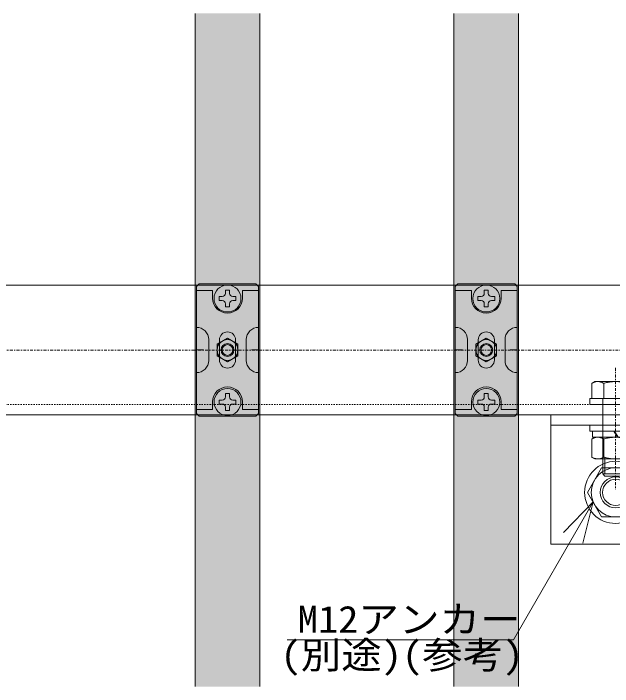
# Model space of a CAD drawing. Units: millimetres, scale not verified. Extents: x -1200 to 1200, y -500 to 500.
# Drawn here: x 357.7 to 404, y 51.9 to 103.9 of the extents above; entities that cross this region are included whole.
import ezdxf
from ezdxf.enums import TextEntityAlignment as Align

# ---------------------------------------------------------------- set-up
doc = ezdxf.new("R2010")
doc.units = ezdxf.units.MM
doc.header["$LTSCALE"] = 1.1
doc.linetypes.add('CHAIN1', pattern=[8, 5, -1, 1, -1])
doc.linetypes.add('DASHED1', pattern=[1.8, 1.2, -0.6])
for name, color, linetype, lineweight in [('0-4_ルーバー', 7, 'Continuous', 9), ('0-7_ストリンガー', 7, 'Continuous', 9), ('0-8_背面金物', 7, 'Continuous', 9), ('0-B_文字', 7, 'Continuous', 9)]:
    doc.layers.add(name, color=color, linetype=linetype, lineweight=lineweight)
doc.layers.add('0-6_ハッチング', color=254, linetype='Continuous')
doc.styles.add('ＭＳ ゴシック', font='')
doc.styles.get('ＭＳ ゴシック').set_extended_font_data('MS Gothic')

# ---------------------------------------------------------------- blocks, each defined once
blk = doc.blocks.new('グループ-59-1')
at = {"layer": '0-7_ストリンガー'}
for p, q in [((-27.24, -22.77), (-54.66, -70.27)), ((27.61, -22.77), (-27.24, -22.77)), ((55.03, -70.27), (27.61, -22.77)), ((-54.66, -70.27), (-27.24, -117.77)), ((27.61, -117.77), (55.03, -70.27)), ((-27.24, -117.77), (27.61, -117.77))]:
    blk.add_line(p, q, dxfattribs=at)
for centre, radius in [((0, -70.27), 60), ((0.18, -70.27), 47.5), ((0.18, -70.27), 30), ((0, -70.27), 25.27)]:
    blk.add_circle(centre, radius, dxfattribs=at)
blk = doc.blocks.new('グループ-60-1')
at = {"layer": '0-7_ストリンガー'}
blk.add_line((125, 59.73), (-125, 59.73), dxfattribs=at)
blk.add_lwpolyline([(125, -170.27), (125, 63.48), (125, 79.73), (101.25, 79.73), (-98.75, 79.73), (-125, 79.73), (-125, 63.48), (-125, -170.27)], close=True, dxfattribs=at)
blk = doc.blocks.new('グループ-61-1')
at = {"layer": '0-7_ストリンガー'}
for p, q in [((-23.09, 38.43), (-23.09, 3.57)), ((23.09, 3.57), (23.09, 38.43))]:
    blk.add_line(p, q, dxfattribs=at)
blk.add_lwpolyline([(-46.19, 38.43), (-40, 42), (40, 42), (46.19, 38.43), (46.19, 3.57), (40, 0), (-40, 0), (-46.19, 3.57)], close=True, dxfattribs=at)
for points in [[(-46.19, 38.43), (-45.2, 39.01), (-44.21, 39.54), (-43.22, 40.03), (-42.23, 40.45), (-41.24, 40.83), (-40.25, 41.15), (-39.26, 41.42), (-38.27, 41.64), (-37.28, 41.81), (-36.29, 41.92), (-35.3, 41.98), (-34.31, 41.99), (-33.32, 41.95), (-32.33, 41.85), (-31.34, 41.7), (-30.35, 41.5), (-29.36, 41.25), (-28.37, 40.94), (-27.38, 40.58), (-26.39, 40.17), (-25.4, 39.71), (-24.41, 39.2), (-23.42, 38.63), (-21.77, 38.82), (-19.79, 39.37), (-17.82, 39.87), (-15.84, 40.32), (-13.86, 40.71), (-11.88, 41.05), (-9.9, 41.34), (-7.92, 41.57), (-5.94, 41.76), (-3.96, 41.89), (-1.98, 41.97), (0, 41.99), (1.98, 41.97), (3.96, 41.89), (5.94, 41.76), (7.92, 41.57)], [(7.92, 41.57), (9.9, 41.34), (11.88, 41.05), (13.86, 40.71), (15.84, 40.32), (17.82, 39.87), (19.79, 39.37), (21.77, 38.82), (23.42, 38.63), (24.41, 39.2), (25.4, 39.71), (26.39, 40.17), (27.38, 40.58), (28.37, 40.94), (29.36, 41.25), (30.35, 41.5), (31.34, 41.7), (32.33, 41.85), (33.32, 41.95), (34.31, 41.99), (35.3, 41.98), (36.29, 41.92), (37.28, 41.81), (38.27, 41.64), (39.26, 41.42), (40.25, 41.15), (41.24, 40.83), (42.23, 40.45), (43.22, 40.03), (44.21, 39.54), (45.2, 39.01), (46.19, 38.43), (46.19, 38.43)], [(-46.19, 3.57), (-45.2, 2.99), (-44.21, 2.46), (-43.22, 1.97), (-42.23, 1.55), (-41.24, 1.17), (-40.25, 0.85), (-39.26, 0.58), (-38.27, 0.36), (-37.28, 0.19), (-36.29, 0.08), (-35.3, 0.02), (-34.31, 0.01), (-33.32, 0.05), (-32.33, 0.15), (-31.34, 0.3), (-30.35, 0.5), (-29.36, 0.75), (-28.37, 1.06), (-27.38, 1.42), (-26.39, 1.83), (-25.4, 2.29), (-24.41, 2.8), (-23.42, 3.37), (-21.77, 3.18), (-19.79, 2.63), (-17.82, 2.13), (-15.84, 1.68), (-13.86, 1.29), (-11.88, 0.95), (-9.9, 0.66), (-7.92, 0.43), (-5.94, 0.24), (-3.96, 0.11), (-1.98, 0.03), (0, 0.01), (1.98, 0.03), (3.96, 0.11), (5.94, 0.24), (7.92, 0.43)], [(7.92, 0.43), (9.9, 0.66), (11.88, 0.95), (13.86, 1.29), (15.84, 1.68), (17.82, 2.13), (19.79, 2.63), (21.77, 3.18), (23.42, 3.37), (24.41, 2.8), (25.4, 2.29), (26.39, 1.83), (27.38, 1.42), (28.37, 1.06), (29.36, 0.75), (30.35, 0.5), (31.34, 0.3), (32.33, 0.15), (33.32, 0.05), (34.31, 0.01), (35.3, 0.02), (36.29, 0.08), (37.28, 0.19), (38.27, 0.36), (39.26, 0.58), (40.25, 0.85), (41.24, 1.17), (42.23, 1.55), (43.22, 1.97), (44.21, 2.46), (45.2, 2.99), (46.19, 3.57), (46.19, 3.57)]]:
    blk.add_lwpolyline(points, dxfattribs=at)
blk = doc.blocks.new('Nut (Metric)')
at = {"layer": '0-7_ストリンガー'}
blk.add_blockref('グループ-61-1', (0, 0), dxfattribs=at)
blk = doc.blocks.new('グループ-62-1')
at = {"layer": '0-7_ストリンガー'}
for p, q in [((-3.45, 0), (3.45, 11.95)), ((4.75, 11.95), (-2.15, 0))]:
    blk.add_line(p, q, dxfattribs=at)
blk.add_lwpolyline([(-44.57, 11.95), (44.57, 11.95), (44.57, 0), (-44.57, 0)], close=True, dxfattribs=at)
blk = doc.blocks.new('Lock Washer (Metric)')
at = {"layer": '0-7_ストリンガー'}
blk.add_blockref('グループ-62-1', (0, 0), dxfattribs=at)
blk = doc.blocks.new('Plain Washer (Metric)')
at = {"layer": '0-7_ストリンガー'}
blk.add_lwpolyline([(-50, 11.5), (50, 11.5), (50, 0), (-50, 0)], close=True, dxfattribs=at)
blk = doc.blocks.new('Plain Washer (Metric)-1')
at = {"layer": '0-7_ストリンガー', "color": 134}
blk.add_lwpolyline([(-50, 11.5), (50, 11.5), (50, 0), (-50, 0)], close=True, dxfattribs=at)
blk = doc.blocks.new('シンボル-24')
at = {"layer": '0-7_ストリンガー', "linetype": 'CHAIN1'}
blk.add_line((0, 170.27), (0, -64.02), dxfattribs=at)
at = {"layer": '0-7_ストリンガー', "color": 134}
for p, q in [((-23.09, 140.2), (-23.09, 111.23)), ((23.09, 111.23), (23.09, 140.2))]:
    blk.add_line(p, q, dxfattribs=at)
at = {"layer": '0-7_ストリンガー'}
for p, q in [((-25, -5.72), (-25, 111.23)), ((25, -5.72), (25, 111.23)), ((-20.94, -34.72), (-20.94, -3.67)), ((20.94, -34.72), (20.94, -3.67)), ((-25, -34.72), (25, -34.72))]:
    blk.add_line(p, q, dxfattribs=at)
at = {"layer": '0-7_ストリンガー', "color": 134}
blk.add_lwpolyline([(-46.19, 111.23), (-46.19, 140.2), (-40, 143.78), (40, 143.78), (46.19, 140.2), (46.19, 111.23)], close=True, dxfattribs=at)
for points in [[(-46.19, 140.2), (-45.2, 140.79), (-44.21, 141.32), (-43.22, 141.8), (-42.23, 142.23), (-41.24, 142.6), (-40.25, 142.93), (-39.26, 143.2), (-38.27, 143.42), (-37.28, 143.58), (-36.29, 143.7), (-35.3, 143.76), (-34.31, 143.76), (-33.32, 143.72), (-32.33, 143.63), (-31.34, 143.48), (-30.35, 143.28), (-29.36, 143.02), (-28.37, 142.72), (-27.38, 142.36), (-26.39, 141.95), (-25.4, 141.49), (-24.41, 140.97), (-23.42, 140.4), (-21.77, 140.6), (-19.79, 141.15), (-17.82, 141.65), (-15.84, 142.09), (-13.86, 142.48), (-11.88, 142.82), (-9.9, 143.11), (-7.92, 143.35), (-5.94, 143.53), (-3.96, 143.66), (-1.98, 143.74), (0, 143.77), (1.98, 143.74), (3.96, 143.66), (5.94, 143.53), (7.92, 143.35)], [(7.92, 143.35), (9.9, 143.11), (11.88, 142.82), (13.86, 142.48), (15.84, 142.09), (17.82, 141.65), (19.79, 141.15), (21.77, 140.6), (23.42, 140.4), (24.41, 140.97), (25.4, 141.49), (26.39, 141.95), (27.38, 142.36), (28.37, 142.72), (29.36, 143.02), (30.35, 143.28), (31.34, 143.48), (32.33, 143.63), (33.32, 143.72), (34.31, 143.76), (35.3, 143.76), (36.29, 143.7), (37.28, 143.58), (38.27, 143.42), (39.26, 143.2), (40.25, 142.93), (41.24, 142.6), (42.23, 142.23), (43.22, 141.8), (44.21, 141.32), (45.2, 140.79), (46.19, 140.2), (46.19, 140.2)]]:
    blk.add_lwpolyline(points, dxfattribs=at)
at = {"layer": '0-7_ストリンガー'}
blk.add_lwpolyline([(-25, -5.72), (-25, -34.72), (-20.94, -38.77), (20.94, -38.77), (25, -34.72), (25, -5.72)], dxfattribs=at)
at = {"layer": '0-7_ストリンガー', "xscale": -1, "rotation": 180}
for name, p in [('Plain Washer (Metric)-1', (0, 111.23)), ('Plain Washer (Metric)', (0, 59.73)), ('Lock Washer (Metric)', (0, 48.23)), ('Nut (Metric)', (0, 36.28))]:
    blk.add_blockref(name, p, dxfattribs=at)
at = {"layer": '0-7_ストリンガー'}
for name in ['グループ-60-1', 'グループ-59-1']:
    blk.add_blockref(name, (0, 0), dxfattribs=at)
blk = doc.blocks.new('シンボル-26')
at = {"layer": '0-7_ストリンガー'}
for p, q in [((2562.5, 125), (-2562.5, 125)), ((2562.5, -125), (-2562.5, -125))]:
    blk.add_line(p, q, dxfattribs=at)
at = {"layer": '0-7_ストリンガー', "linetype": 'CHAIN1'}
blk.add_line((-2562.5, 0), (2667.05, 0), dxfattribs=at)
at = {"layer": '0-7_ストリンガー', "linetype": 'DASHED1'}
blk.add_line((2562.5, -105), (-2562.5, -105), dxfattribs=at)
blk = doc.blocks.new('グループ-755-1')
at = {"layer": '0-8_背面金物'}
for p, q in [((125549.89, 179324.76), (125544.89, 179319.76)), ((125659.89, 179324.76), (125549.89, 179324.76)), ((125664.89, 179319.76), (125659.89, 179324.76)), ((125544.89, 179319.76), (125544.89, 179197.26)), ((125544.89, 179312.26), (125576.14, 179312.26)), ((125576.14, 179297.26), (125576.14, 179312.26)), ((125633.64, 179297.26), (125633.64, 179312.26)), ((125664.89, 179312.26), (125633.64, 179312.26)), ((125664.89, 179197.26), (125664.89, 179319.76)), ((125568.64, 179197.26), (125568.64, 179217.26)), ((125589.27, 179177.89), (125589.27, 179216.64)), ((125620.52, 179177.89), (125620.52, 179216.64)), ((125641.14, 179197.26), (125641.14, 179217.26)), ((125544.89, 179074.76), (125544.89, 179197.26)), ((125558.64, 179197.26), (125544.89, 179197.26)), ((125568.64, 179197.26), (125568.64, 179177.26)), ((125641.14, 179197.26), (125641.14, 179177.26)), ((125664.89, 179197.26), (125651.14, 179197.26)), ((125664.89, 179197.26), (125664.89, 179074.76)), ((125576.14, 179097.26), (125576.14, 179082.26)), ((125633.64, 179097.26), (125633.64, 179082.26)), ((125544.89, 179082.26), (125576.14, 179082.26)), ((125664.89, 179082.26), (125633.64, 179082.26)), ((125549.89, 179069.76), (125544.89, 179074.76)), ((125659.89, 179069.76), (125549.89, 179069.76)), ((125664.89, 179074.76), (125659.89, 179069.76))]:
    blk.add_line(p, q, dxfattribs=at)
for points in [[(125544.89, 179197.26), (125544.89, 179319.76), (125549.89, 179324.76)], [(125544.89, 179197.26), (125544.89, 179074.76), (125549.89, 179069.76)]]:
    blk.add_lwpolyline(points, dxfattribs=at)
for centre, radius, start, end in [((125604.89, 179297.26), 28.75, 180, 270), ((125604.89, 179297.26), 28.75, 270, 0), ((125544.89, 179217.26), 23.75, 0, 90), ((125604.89, 179216.64), 15.62, 0, 180), ((125664.89, 179217.26), 23.75, 90, 180), ((125544.89, 179177.26), 23.75, 270, 0), ((125604.89, 179177.89), 15.62, 180, 0), ((125664.89, 179177.26), 23.75, 180, 270), ((125604.89, 179097.26), 28.75, 90, 180), ((125604.89, 179097.26), 28.75, 0, 90)]:
    blk.add_arc(centre, radius, start, end, dxfattribs=at)
blk = doc.blocks.new('グループ-756-1')
at = {"layer": '0-8_背面金物'}
for p, q in [((125604.89, 179220.36), (125584.89, 179208.81)), ((125624.89, 179208.81), (125604.89, 179220.36)), ((125584.89, 179208.81), (125584.89, 179185.71)), ((125624.89, 179185.71), (125624.89, 179208.81)), ((125584.89, 179185.71), (125604.89, 179174.17)), ((125604.89, 179174.17), (125624.89, 179185.71))]:
    blk.add_line(p, q, dxfattribs=at)
for radius in [20, 12.5, 10.34]:
    blk.add_circle((125604.89, 179197.26), radius, dxfattribs=at)
blk = doc.blocks.new('グループ-757-1')
at = {"layer": '0-8_背面金物'}
blk.add_line((125608.64, 179306.69), (125608.64, 179312.94), dxfattribs=at)
for points in [[(125608.64, 179312.94), (125601.14, 179312.94), (125601.14, 179306.69)], [(125594.89, 179300.44), (125588.64, 179300.44), (125588.64, 179292.94), (125594.89, 179292.94)], [(125614.89, 179292.94), (125621.14, 179292.94), (125621.14, 179300.44), (125614.89, 179300.44)], [(125601.14, 179286.69), (125601.14, 179280.44), (125608.64, 179280.44), (125608.64, 179286.69)]]:
    blk.add_lwpolyline(points, dxfattribs=at)
blk.add_circle((125604.89, 179296.69), 26, dxfattribs=at)
for centre, start, end in [((125594.89, 179306.69), 270, 0), ((125614.89, 179306.69), 180, 270), ((125594.89, 179286.69), 0, 90), ((125614.89, 179286.69), 90, 180)]:
    blk.add_arc(centre, 6.25, start, end, dxfattribs=at)
blk = doc.blocks.new('グループ-758-1')
at = {"layer": '0-8_背面金物'}
blk.add_line((125608.64, 179106.69), (125608.64, 179112.94), dxfattribs=at)
for points in [[(125608.64, 179112.94), (125601.14, 179112.94), (125601.14, 179106.69)], [(125594.89, 179100.44), (125588.64, 179100.44), (125588.64, 179092.94), (125594.89, 179092.94)], [(125614.89, 179092.94), (125621.14, 179092.94), (125621.14, 179100.44), (125614.89, 179100.44)], [(125601.14, 179086.69), (125601.14, 179080.44), (125608.64, 179080.44), (125608.64, 179086.69)]]:
    blk.add_lwpolyline(points, dxfattribs=at)
blk.add_circle((125604.89, 179096.69), 26, dxfattribs=at)
for centre, start, end in [((125594.89, 179106.69), 270, 0), ((125614.89, 179106.69), 180, 270), ((125594.89, 179086.69), 0, 90), ((125614.89, 179086.69), 90, 180)]:
    blk.add_arc(centre, 6.25, start, end, dxfattribs=at)
blk = doc.blocks.new('グループ-759-1')
at = {"layer": '0-8_背面金物'}
for name in ['グループ-755-1', 'グループ-757-1', 'グループ-756-1', 'グループ-758-1']:
    blk.add_blockref(name, (0, 0), dxfattribs=at)
blk = doc.blocks.new('グループ-765-1')
at = {"layer": '0-8_背面金物'}
blk.add_blockref('グループ-759-1', (0, 0), dxfattribs=at)
blk = doc.blocks.new('グループ-776-1')
at = {"layer": '0-8_背面金物'}
for p, q in [((126049.89, 179324.76), (126044.89, 179319.76)), ((126159.89, 179324.76), (126049.89, 179324.76)), ((126164.89, 179319.76), (126159.89, 179324.76)), ((126044.89, 179319.76), (126044.89, 179197.26)), ((126044.89, 179312.26), (126076.14, 179312.26)), ((126076.14, 179297.26), (126076.14, 179312.26)), ((126133.64, 179297.26), (126133.64, 179312.26)), ((126164.89, 179312.26), (126133.64, 179312.26)), ((126164.89, 179197.26), (126164.89, 179319.76)), ((126068.64, 179197.26), (126068.64, 179217.26)), ((126089.27, 179177.89), (126089.27, 179216.64)), ((126120.52, 179177.89), (126120.52, 179216.64)), ((126141.14, 179197.26), (126141.14, 179217.26)), ((126044.89, 179074.76), (126044.89, 179197.26)), ((126058.64, 179197.26), (126044.89, 179197.26)), ((126068.64, 179197.26), (126068.64, 179177.26)), ((126141.14, 179197.26), (126141.14, 179177.26)), ((126164.89, 179197.26), (126151.14, 179197.26)), ((126164.89, 179197.26), (126164.89, 179074.76)), ((126076.14, 179097.26), (126076.14, 179082.26)), ((126133.64, 179097.26), (126133.64, 179082.26)), ((126044.89, 179082.26), (126076.14, 179082.26)), ((126164.89, 179082.26), (126133.64, 179082.26)), ((126049.89, 179069.76), (126044.89, 179074.76)), ((126159.89, 179069.76), (126049.89, 179069.76)), ((126164.89, 179074.76), (126159.89, 179069.76))]:
    blk.add_line(p, q, dxfattribs=at)
for points in [[(126044.89, 179197.26), (126044.89, 179319.76), (126049.89, 179324.76)], [(126044.89, 179197.26), (126044.89, 179074.76), (126049.89, 179069.76)]]:
    blk.add_lwpolyline(points, dxfattribs=at)
for centre, radius, start, end in [((126104.89, 179297.26), 28.75, 180, 270), ((126104.89, 179297.26), 28.75, 270, 0), ((126044.89, 179217.26), 23.75, 0, 90), ((126104.89, 179216.64), 15.62, 0, 180), ((126164.89, 179217.26), 23.75, 90, 180), ((126044.89, 179177.26), 23.75, 270, 0), ((126104.89, 179177.89), 15.62, 180, 0), ((126164.89, 179177.26), 23.75, 180, 270), ((126104.89, 179097.26), 28.75, 90, 180), ((126104.89, 179097.26), 28.75, 0, 90)]:
    blk.add_arc(centre, radius, start, end, dxfattribs=at)
blk = doc.blocks.new('グループ-777-1')
at = {"layer": '0-8_背面金物'}
for p, q in [((126104.89, 179220.36), (126084.89, 179208.81)), ((126124.89, 179208.81), (126104.89, 179220.36)), ((126084.89, 179208.81), (126084.89, 179185.71)), ((126124.89, 179185.71), (126124.89, 179208.81)), ((126084.89, 179185.71), (126104.89, 179174.17)), ((126104.89, 179174.17), (126124.89, 179185.71))]:
    blk.add_line(p, q, dxfattribs=at)
for radius in [20, 12.5, 10.34]:
    blk.add_circle((126104.89, 179197.26), radius, dxfattribs=at)
blk = doc.blocks.new('グループ-778-1')
at = {"layer": '0-8_背面金物'}
blk.add_line((126108.64, 179306.69), (126108.64, 179312.94), dxfattribs=at)
for points in [[(126108.64, 179312.94), (126101.14, 179312.94), (126101.14, 179306.69)], [(126094.89, 179300.44), (126088.64, 179300.44), (126088.64, 179292.94), (126094.89, 179292.94)], [(126114.89, 179292.94), (126121.14, 179292.94), (126121.14, 179300.44), (126114.89, 179300.44)], [(126101.14, 179286.69), (126101.14, 179280.44), (126108.64, 179280.44), (126108.64, 179286.69)]]:
    blk.add_lwpolyline(points, dxfattribs=at)
blk.add_circle((126104.89, 179296.69), 26, dxfattribs=at)
for centre, start, end in [((126094.89, 179306.69), 270, 0), ((126114.89, 179306.69), 180, 270), ((126094.89, 179286.69), 0, 90), ((126114.89, 179286.69), 90, 180)]:
    blk.add_arc(centre, 6.25, start, end, dxfattribs=at)
blk = doc.blocks.new('グループ-779-1')
at = {"layer": '0-8_背面金物'}
blk.add_line((126108.64, 179106.69), (126108.64, 179112.94), dxfattribs=at)
for points in [[(126108.64, 179112.94), (126101.14, 179112.94), (126101.14, 179106.69)], [(126094.89, 179100.44), (126088.64, 179100.44), (126088.64, 179092.94), (126094.89, 179092.94)], [(126114.89, 179092.94), (126121.14, 179092.94), (126121.14, 179100.44), (126114.89, 179100.44)], [(126101.14, 179086.69), (126101.14, 179080.44), (126108.64, 179080.44), (126108.64, 179086.69)]]:
    blk.add_lwpolyline(points, dxfattribs=at)
blk.add_circle((126104.89, 179096.69), 26, dxfattribs=at)
for centre, start, end in [((126094.89, 179106.69), 270, 0), ((126114.89, 179106.69), 180, 270), ((126094.89, 179086.69), 0, 90), ((126114.89, 179086.69), 90, 180)]:
    blk.add_arc(centre, 6.25, start, end, dxfattribs=at)
blk = doc.blocks.new('グループ-780-1')
at = {"layer": '0-8_背面金物'}
for name in ['グループ-776-1', 'グループ-778-1', 'グループ-777-1', 'グループ-779-1']:
    blk.add_blockref(name, (0, 0), dxfattribs=at)
blk = doc.blocks.new('グループ-786-1')
at = {"layer": '0-8_背面金物'}
blk.add_blockref('グループ-780-1', (0, 0), dxfattribs=at)

msp = doc.modelspace()

# ---------------------------------------------------------------- linework, layer by layer
at = {"layer": '0-4_ルーバー'}
for p, q in [((371.696, 103.89), (371.696, 51.89)), ((376.696, 51.89), (376.696, 103.89)), ((391.696, 103.89), (391.696, 51.89)), ((396.696, 51.89), (396.696, 103.89))]:
    msp.add_line(p, q, dxfattribs=at)
at = {"layer": '0-6_ハッチング'}
for points in [[(371.696, 51.89), (371.696, 103.89), (376.696, 51.89), (376.696, 103.89)], [(391.696, 51.89), (391.696, 103.89), (396.696, 51.89), (396.696, 103.89)]]:
    msp.add_solid(points, dxfattribs=at)
at = {"layer": '0-B_文字'}
for q in [(402.449, 66.16), (378.8, 55.501)]:
    msp.add_line((396.295, 55.501), q, dxfattribs=at)
msp.add_lwpolyline([(400.166, 63.796), (402.449, 66.16), (401.654, 62.971)], dxfattribs=at)

# ---------------------------------------------------------------- block references
at = {"layer": '0-7_ストリンガー', "xscale": 0.04, "yscale": 0.04}
for name, p in [('シンボル-26', (364.196, 77.89)), ('シンボル-24', (404.196, 69.701))]:
    msp.add_blockref(name, p, dxfattribs=at)
at = {"layer": '0-8_背面金物', "xscale": 0.04, "yscale": 0.04}
for name in ['グループ-765-1', 'グループ-786-1']:
    msp.add_blockref(name, (-4650, -7090), dxfattribs=at)

# ---------------------------------------------------------------- texts
at = {"layer": '0-B_文字', "style": 'ＭＳ ゴシック', "width": 1.1}
for s, p in [('M12アンカー', (379.625, 55.413)), ('(別途)(参考)', (378.287, 52.653))]:
    msp.add_text(s, height=2.089, dxfattribs=at).set_placement(p, align=Align.BOTTOM_LEFT)

doc.saveas('drawing.dxf')
